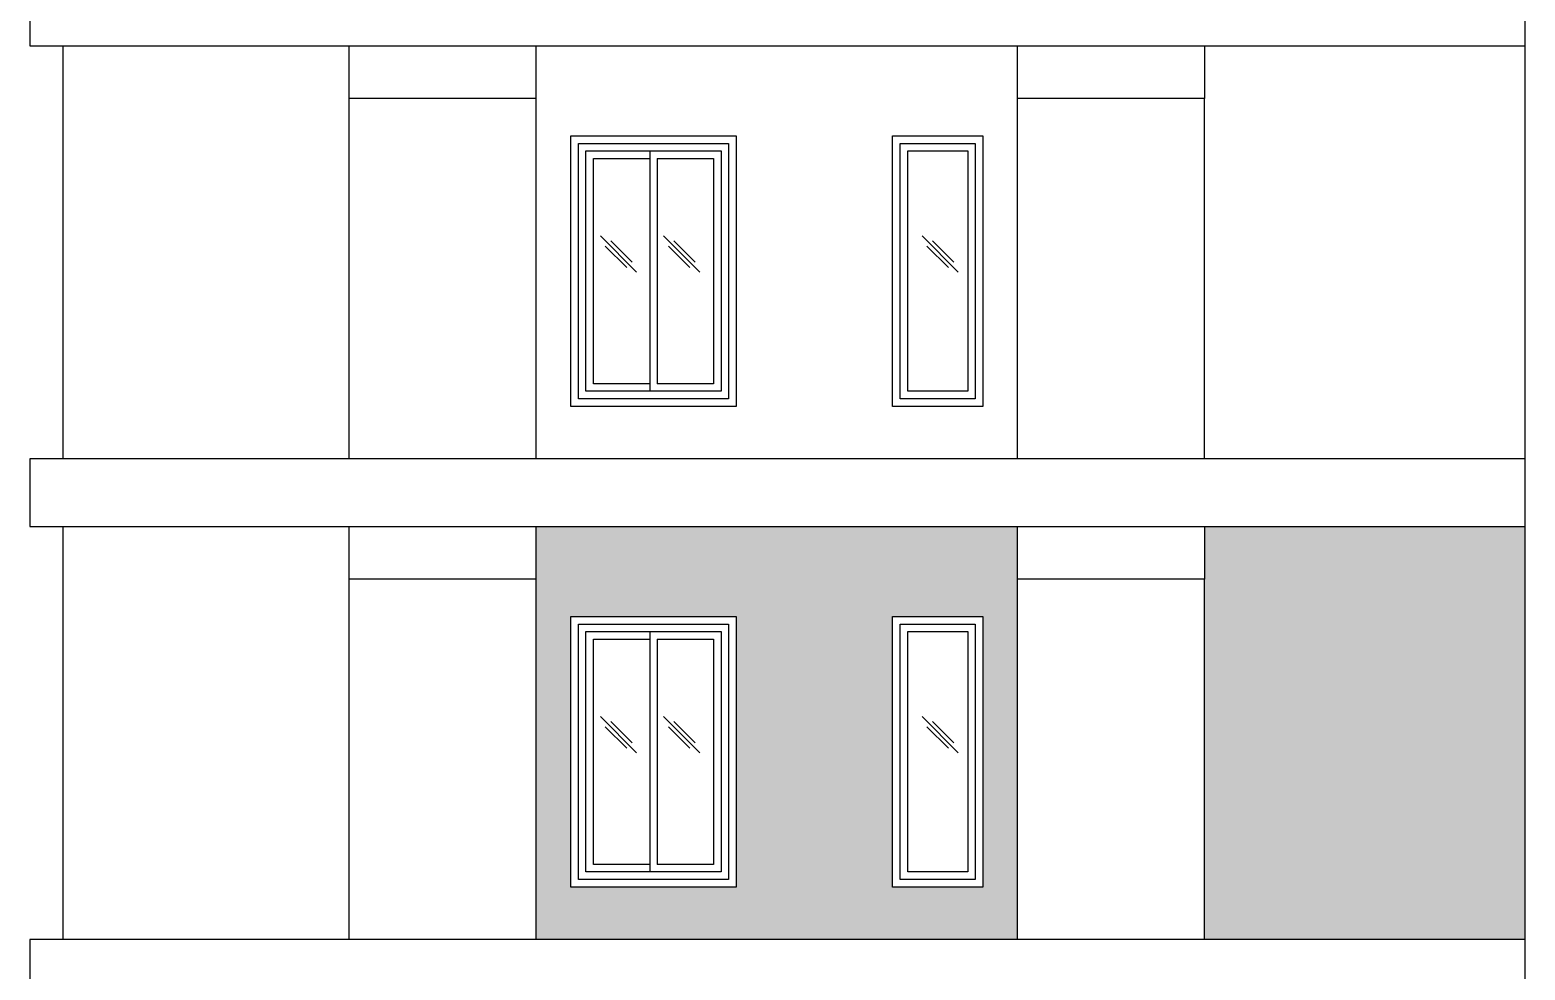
# Model space of a CAD drawing. Header units: millimetres. Extents: x 173236 to 801264, y -94969 to 615039.
# Drawn here: x 439863 to 449819, y -10777 to -4518 of the extents above; entities that cross this region are included whole.
import ezdxf

# ---------------------------------------------------------------- set-up
doc = ezdxf.new("R2010")
doc.units = ezdxf.units.MM
doc.header["$MEASUREMENT"] = 0
for name, color, linetype in [('VOX-A-ANNO-SYMB', 33, 'Continuous'), ('VOX-A-COLUMN-SECT', 210, 'Continuous'), ('VOX-A-DOOR-ELEV', 83, 'Continuous'), ('VOX-A-ELEV-1-NEAR', 130, 'Continuous'), ('VOX-A-ELEV-2', 133, 'Continuous'), ('VOX-A-ELEV-4-FAR', 137, 'Continuous')]:
    doc.layers.add(name, color=color, linetype=linetype)

# ---------------------------------------------------------------- blocks, each defined once
blk = doc.blocks.new('H')
at = {"layer": 'VOX-A-ANNO-SYMB', "ltscale": 0.05}
for p, q in [((12995.98, -127.71), (12986.48, -137.21)), ((12993.29, -128.98), (12987.65, -134.63)), ((12994.71, -130.4), (12989.06, -136.04))]:
    blk.add_line(p, q, dxfattribs=at)
blk = doc.blocks.new('w888')
at = {"layer": 'VOX-A-DOOR-ELEV'}
for p, q in [((1498166.6, -11723.8), (1498166.6, -13323.8)), ((1498216.6, -11773.8), (1498216.6, -13273.8))]:
    blk.add_line(p, q, dxfattribs=at)
for points in [[(1497691.6, -11673.8), (1498691.6, -11673.8), (1498691.6, -13373.8), (1497691.6, -13373.8)], [(1497741.6, -11723.8), (1498641.6, -11723.8), (1498641.6, -13323.8), (1497741.6, -13323.8)]]:
    blk.add_lwpolyline(points, close=True, dxfattribs=at)
for points in [[(1498166.6, -13273.8), (1497791.6, -13273.8), (1497791.6, -11773.8), (1498166.6, -11773.8)], [(1498216.6, -11773.8), (1498591.6, -11773.8), (1498591.6, -13273.8), (1498216.6, -13273.8)]]:
    blk.add_lwpolyline(points, dxfattribs=at)
at = {"layer": 'VOX-A-COLUMN-SECT', "xscale": -25.4, "yscale": 25.4, "zscale": 25.4}
for p in [(1827936.5, -9044.9), (1828356.6, -9044.9)]:
    blk.add_blockref('H', p, dxfattribs=at)
blk = doc.blocks.new('w166')
at = {"layer": 'VOX-A-DOOR-ELEV'}
for points in [[(1499834.4, -11673.8), (1500334.4, -11673.8), (1500334.4, -13373.8), (1499834.4, -13373.8)], [(1499884.4, -11723.8), (1500284.4, -11723.8), (1500284.4, -13323.8), (1499884.4, -13323.8)]]:
    blk.add_lwpolyline(points, close=True, dxfattribs=at)
at = {"layer": 'VOX-A-COLUMN-SECT', "xscale": -25.4, "yscale": 25.4, "zscale": 25.4}
blk.add_blockref('H', (1830078.2, -9044.9), dxfattribs=at)

msp = doc.modelspace()

# ---------------------------------------------------------------- hatches: boundary and pattern name
at = {"layer": 'VOX-A-ANNO-SYMB', "transparency": 33554551}
h = msp.add_hatch(dxfattribs=at)
h.set_pattern_fill('AR-BRSTD', color=256, scale=25)
h.set_pattern_definition([(0, (-1054176.725, 0), (0, 66.675), []), (90, (-1054176.73, 0), (-100, 66.675), [66.675, -66.675])])
h.paths.add_polyline_path([(443234.9, -7823.8), (443234.9, -8173.8), (443234.9, -10573.8), (446437.6, -10573.8), (446437.6, -8173.8), (446437.6, -7823.8)])
h.paths.add_polyline_path([(444564.8, -10223.8), (443464.9, -10223.8), (443464.9, -8423.8), (444564.8, -8423.8)], flags=16)
h.paths.add_polyline_path([(444514.8, -10173.8), (443514.9, -10173.8), (443514.9, -8473.8), (444514.8, -8473.8)], flags=0)
h.paths.add_polyline_path([(444464.8, -10123.8), (443564.9, -10123.8), (443564.9, -8523.8), (444464.8, -8523.8)], flags=0)
h.paths.add_polyline_path([(444414.8, -10073.8), (444039.9, -10073.8), (444039.9, -8573.8), (444414.8, -8573.8)], flags=0)
h.paths.add_polyline_path([(445607.6, -8423.8), (446207.6, -8423.8), (446207.6, -10223.8), (445607.6, -10223.8)], flags=16)
h.paths.add_polyline_path([(445657.6, -8473.8), (446157.6, -8473.8), (446157.6, -10173.8), (445657.6, -10173.8)], flags=0)
h.paths.add_polyline_path([(445707.6, -8523.8), (446107.6, -8523.8), (446107.6, -10123.8), (445707.6, -10123.8)], flags=0)
h.paths.add_polyline_path([(443989.9, -10073.8), (443614.9, -10073.8), (443614.9, -8573.8), (443989.9, -8573.8)], flags=0)
h.paths.add_polyline_path([(447684.5, -10573.8), (449818.7, -10573.8), (449818.7, -7823.8), (447684.5, -7823.8), (447684.5, -8173.8)])
h.paths.add_polyline_path([(446667.7, -2973.8), (440084.7, -2973.8), (440084.7, -4173.8), (449818.7, -4173.8), (449818.7, -1873.8), (446667.7, -1873.8)])

# ---------------------------------------------------------------- linework, layer by layer
at = {"layer": 'VOX-A-ELEV-1-NEAR'}
for p, q in [((449818.7, -20473.8), (449818.7, -1023.8)), ((441988, -7373.8), (441988, -4973.8)), ((443234.9, -4973.8), (441988, -4973.8)), ((443234.9, -7373.8), (443234.9, -4973.8)), ((441988, -10573.8), (441988, -8173.8)), ((443234.9, -8173.8), (441988, -8173.8)), ((443234.9, -10573.8), (443234.9, -8173.8))]:
    msp.add_line(p, q, dxfattribs=at)
for points in [[(439863.3, -4623.8), (449818.7, -4623.8), (449818.7, -4173.8), (439863.3, -4173.8)], [(443464.9, -5223.8), (444564.8, -5223.8), (444564.8, -7023.8), (443464.9, -7023.8)], [(443514.9, -5273.8), (444514.8, -5273.8), (444514.8, -6973.8), (443514.9, -6973.8)], [(445607.6, -5223.8), (446207.6, -5223.8), (446207.6, -7023.8), (445607.6, -7023.8)], [(445657.6, -5273.8), (446157.6, -5273.8), (446157.6, -6973.8), (445657.6, -6973.8)], [(439863.3, -7823.8), (449818.7, -7823.8), (449818.7, -7373.8), (439863.3, -7373.8)], [(443464.9, -8423.8), (444564.8, -8423.8), (444564.8, -10223.8), (443464.9, -10223.8)], [(445607.6, -8423.8), (446207.6, -8423.8), (446207.6, -10223.8), (445607.6, -10223.8)], [(443514.9, -8473.8), (444514.8, -8473.8), (444514.8, -10173.8), (443514.9, -10173.8)], [(445657.6, -8473.8), (446157.6, -8473.8), (446157.6, -10173.8), (445657.6, -10173.8)], [(439863.3, -11023.8), (449818.7, -11023.8), (449818.7, -10573.8), (439863.3, -10573.8)]]:
    msp.add_lwpolyline(points, close=True, dxfattribs=at)
for points in [[(447684.5, -7373.8), (447684.5, -4973.8), (446437.6, -4973.8), (446437.6, -7373.8)], [(447684.5, -10573.8), (447684.5, -8173.8), (446437.6, -8173.8), (446437.6, -10573.8)]]:
    msp.add_lwpolyline(points, dxfattribs=at)
at = {"layer": 'VOX-A-ELEV-2'}
for p, q in [((441988, -4973.8), (441988, -4623.8)), ((443234.9, -4973.8), (443234.9, -4623.8)), ((446437.6, -4623.8), (446437.6, -4973.8)), ((447684.5, -4623.8), (447684.5, -4973.8)), ((441988, -8173.8), (441988, -7823.8)), ((443234.9, -8173.8), (443234.9, -7823.8)), ((446437.6, -7823.8), (446437.6, -8173.8)), ((447684.5, -7823.8), (447684.5, -8173.8))]:
    msp.add_line(p, q, dxfattribs=at)
at = {"layer": 'VOX-A-ELEV-4-FAR'}
for p, q in [((440084.7, -7373.8), (440084.7, -4623.8)), ((440084.7, -10573.8), (440084.7, -7823.8))]:
    msp.add_line(p, q, dxfattribs=at)

# ---------------------------------------------------------------- block references
at = {"layer": 'VOX-A-ELEV-1-NEAR'}
for name, p in [('w888', (-1054176.7, 6400)), ('w166', (-1054176.7, 6400)), ('w888', (-1054176.7, 3200)), ('w166', (-1054176.7, 3200))]:
    msp.add_blockref(name, p, dxfattribs=at)

doc.saveas('drawing.dxf')
